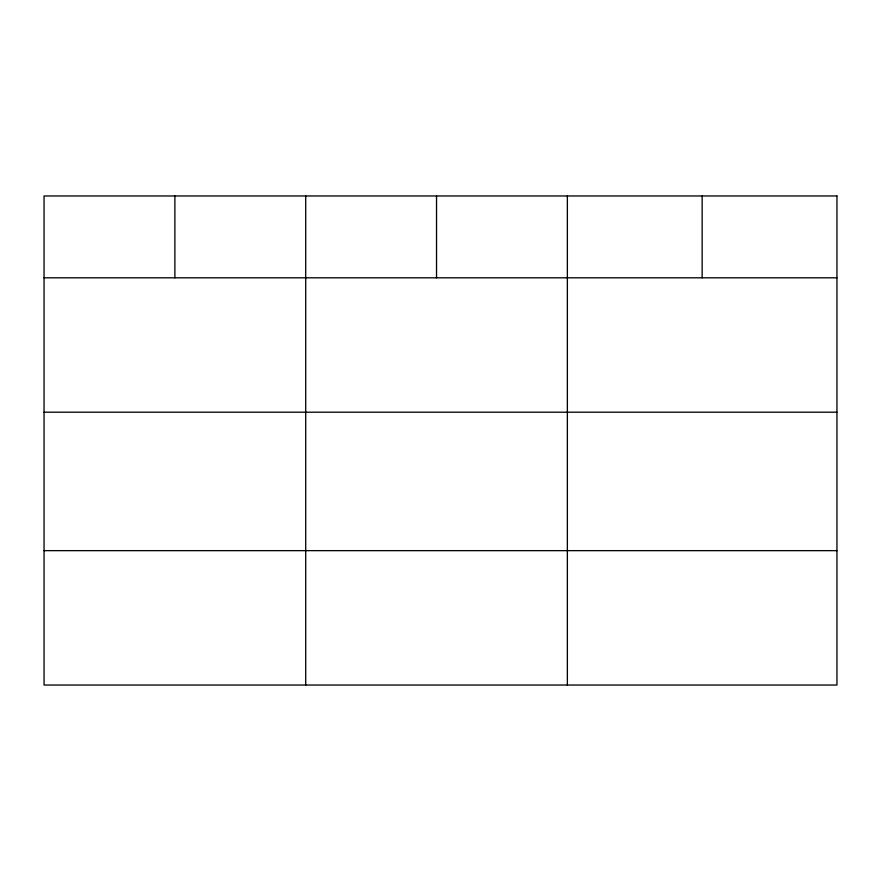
<?xml version="1.0" encoding="UTF-8"?>
<svg xmlns="http://www.w3.org/2000/svg" width="881" height="881" viewBox="0 0 881 881"><rect width="100%" height="100%" fill="white"/><g stroke="black" fill="none" stroke-linecap="round" stroke-linejoin="round"><path stroke-width="1.32" d="M44.05 277.812L836.95 277.812M44.05 412.198L836.95 412.198M44.05 550.647L836.95 550.647M702.157 195.967L702.157 277.812M567.364 195.967L567.364 685.033M436.536 195.967L436.536 277.812M305.707 195.967L305.707 685.033M174.879 195.967L174.879 277.812M836.95 195.967L44.05 195.967L44.05 685.033L836.95 685.033L836.95 195.967"/></g></svg>
